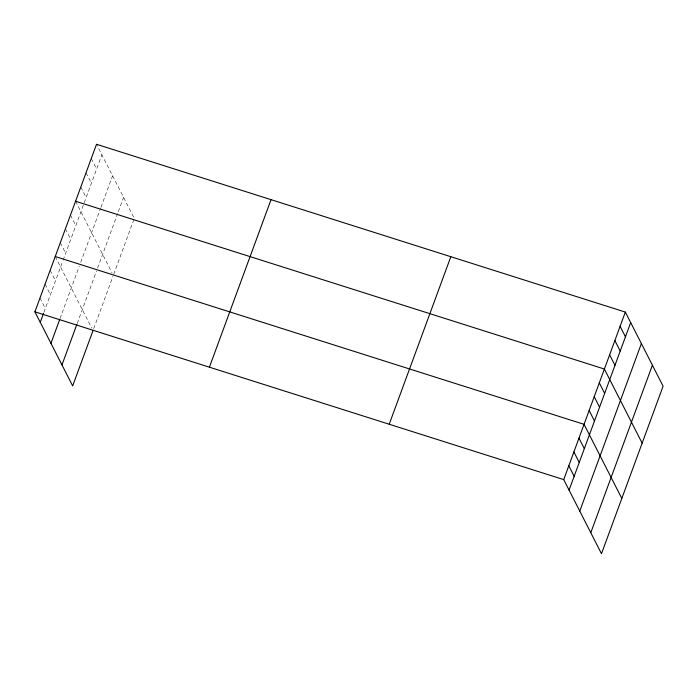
<?xml version="1.0" encoding="UTF-8"?>
<svg xmlns="http://www.w3.org/2000/svg" width="698" height="698" viewBox="0 0 698 698"><rect width="100%" height="100%" fill="white"/><g stroke="black" fill="none" stroke-linecap="round" stroke-linejoin="round"><path stroke-width="0.52" stroke-dasharray="3.49 2.62" d="M43.878 312.434L62.759 261.104M63.125 260.11L101.864 154.782M60.019 318.62L79.267 266.296M80.715 262.343L100.591 208.318M100.966 207.297L112.561 175.765M77.216 323.462L96.455 271.138M97.546 268.18L117.596 213.667M118.346 211.634L123.581 197.394M93.715 328.662L112.963 276.338M113.704 274.331L134.278 218.387L96.516 144.277M91.281 158.516L96.629 169.021M86.046 172.764L91.394 183.26M80.802 187.003L86.151 197.499M75.567 201.242L112.046 272.831M70.481 215.063L75.829 225.559M65.403 228.883L70.751 239.379M60.316 242.703L65.664 253.2M55.238 256.524L91.708 328.112M50.151 270.344L55.5 280.849M45.065 284.173L50.413 294.669M39.987 297.994L45.335 308.49"/><path stroke-width="1.05" d="M34.9 311.814L96.516 144.277L625.338 312.085L663.1 386.186L601.484 553.723L563.722 479.613L34.9 311.814L72.662 385.915L92.991 330.634M40.248 322.31L43.52 313.428M50.945 343.303L59.662 319.605M61.965 364.923L76.85 324.448M209.409 367.183L271.033 199.654M389.214 424.236L450.829 256.707M563.722 479.613L625.338 312.085M569.071 490.109L630.687 322.581M579.768 511.102L641.383 343.573M590.787 532.731L652.403 365.194M75.567 201.242L604.389 369.041L642.151 443.151M55.238 256.524L584.06 424.332L621.813 498.433M620.103 326.324L625.452 336.82M614.868 340.563L620.217 351.059M609.624 354.802L614.982 365.298M599.312 382.862L604.66 393.367M594.225 396.682L599.573 407.187M589.138 410.511L594.487 421.007M578.974 438.152L584.322 448.648M573.887 451.972L579.235 462.469M568.809 465.793L574.157 476.289"/></g></svg>
